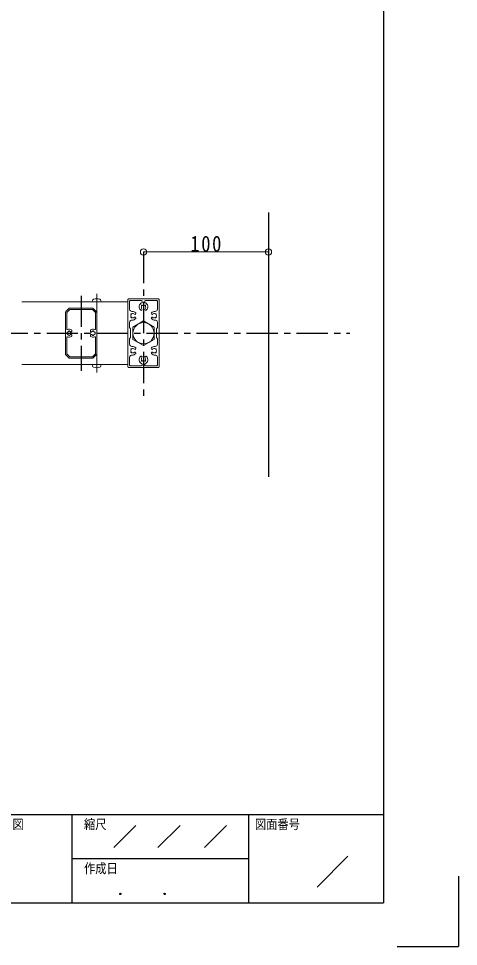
# Model space of a CAD drawing. Units: millimetres at full size, sheet at 1:5; details may follow other scales. Extents: x -1050 to 1050, y -742 to 742.
# Drawn here: x 698 to 1050, y -742 to 0 of the extents above; entities that cross this region are included whole.
import ezdxf
from ezdxf.enums import TextEntityAlignment as Align

# ---------------------------------------------------------------- set-up
doc = ezdxf.new("R2010")
doc.units = ezdxf.units.MM
doc.header["$LTSCALE"] = 5
doc.linetypes.add('CHAIN1', pattern=[8, 5, -1, 1, -1])
for name, color, linetype in [('0-0_通り芯', 7, 'CHAIN1'), ('0-1_躯体', 134, 'Continuous'), ('1-4_印刷位置ライン', 7, 'Continuous'), ('1-5_図枠1_1', 7, 'Continuous')]:
    doc.layers.add(name, color=color, linetype=linetype)
for name, color, linetype, lineweight in [('0-3_寸法', 54, 'Continuous', 20), ('0-4_手摺部材', 92, 'Continuous', 20), ('0-5_手すり子', 12, 'Continuous', 20), ('0-A_支柱', 6, 'Continuous', 20), ('0-B_足元', 4, 'Continuous', 20)]:
    doc.layers.add(name, color=color, linetype=linetype, lineweight=lineweight)
doc.styles.add('ＭＳ ゴシック', font='')
doc.styles.add('ＭＳ 明朝', font='')
doc.styles.get('ＭＳ ゴシック').set_extended_font_data('MS Gothic')
doc.styles.get('ＭＳ 明朝').set_extended_font_data('MS Mincho')

# ---------------------------------------------------------------- blocks, each defined once
blk = doc.blocks.new('dimension_origin')
at = {"color": 0, "linetype": 'Continuous', "lineweight": -2}
blk.add_circle((0, 0), 1.25, dxfattribs=at)

msp = doc.modelspace()

# ---------------------------------------------------------------- linework, layer by layer
at = {"layer": '0-0_通り芯'}
for p, q in [((798.02, -186.793), (798.02, -302.944)), ((748.02, -221.793), (748.02, -281.793)), ((-199.48, -251.793), (963.011, -251.793))]:
    msp.add_line(p, q, dxfattribs=at)
at = {"layer": '0-1_躯体'}
msp.add_line((898.02, -155.226), (898.02, -366.793), dxfattribs=at)
at = {"layer": '0-3_寸法'}
msp.add_line((798.02, -186.793), (898.02, -186.793), dxfattribs=at)
at = {"layer": '0-4_手摺部材', "linetype": 'CHAIN1'}
for p, q in [((760.52, -220.346), (760.52, -238.573)), ((760.52, -283.24), (760.52, -265.013))]:
    msp.add_line(p, q, dxfattribs=at)
at = {"layer": '0-4_手摺部材'}
for p, q in [((785.52, -226.793), (700.52, -226.793)), ((757.118, -225.674), (757.02, -226.793)), ((757.02, -226.793), (764.02, -226.793)), ((763.922, -225.674), (764.02, -226.793)), ((785.52, -276.793), (700.52, -276.793)), ((757.118, -277.912), (757.02, -276.793)), ((757.02, -276.793), (764.02, -276.793)), ((763.922, -277.912), (764.02, -276.793))]:
    msp.add_line(p, q, dxfattribs=at)
for centre, radius, start, end in [((758.413, -225.787), 1.3, 105.88085, 175), ((760.52, -233.193), 9, 74.11915, 105.88085), ((762.627, -225.787), 1.3, 5, 74.11915), ((758.413, -277.799), 1.3, 185, 254.11915), ((760.52, -270.393), 9, 254.11915, 285.88085), ((762.627, -277.799), 1.3, 285.88085, 355)]:
    msp.add_arc(centre, radius, start, end, dxfattribs=at)
at = {"layer": '0-5_手すり子'}
for p, q in [((735.52, -235.207), (735.52, -268.379)), ((735.813, -234.5), (738.227, -232.086)), ((736.52, -235.207), (738.934, -232.793)), ((736.52, -235.207), (736.52, -248.411)), ((738.934, -231.793), (757.106, -231.793)), ((757.813, -232.086), (760.227, -234.5)), ((759.52, -235.207), (759.52, -248.411)), ((760.52, -235.207), (760.52, -268.379)), ((737.058, -251.043), (736.829, -251.043)), ((738.132, -249.984), (738.132, -250.13)), ((738.908, -249.984), (738.908, -250.13)), ((740.52, -249.443), (740.52, -250.313)), ((755.52, -249.443), (755.52, -250.313)), ((757.132, -249.984), (757.132, -250.13)), ((757.908, -249.984), (757.908, -250.13)), ((758.982, -251.043), (759.211, -251.043)), ((736.52, -255.175), (736.52, -268.379)), ((737.058, -252.543), (736.829, -252.543)), ((738.132, -253.456), (738.132, -253.602)), ((738.908, -253.456), (738.908, -253.602)), ((740.52, -254.142), (740.52, -253.273)), ((755.52, -254.142), (755.52, -253.273)), ((757.132, -253.456), (757.132, -253.602)), ((757.908, -253.456), (757.908, -253.602)), ((758.982, -252.543), (759.211, -252.543)), ((759.52, -255.175), (759.52, -268.379)), ((738.227, -271.5), (735.813, -269.086)), ((736.52, -268.379), (738.934, -270.793)), ((738.934, -270.793), (757.106, -270.793)), ((757.106, -271.793), (738.934, -271.793)), ((757.106, -270.793), (759.52, -268.379)), ((760.227, -269.086), (757.813, -271.5))]:
    msp.add_line(p, q, dxfattribs=at)
msp.add_lwpolyline([(738.934, -232.793), (757.106, -232.793), (759.52, -235.207)], dxfattribs=at)
for centre, radius, start, end in [((736.52, -235.207), 1, 135, 180), ((738.934, -232.793), 1, 90, 135), ((757.106, -232.793), 1, 45, 90), ((759.52, -235.207), 1, 0, 45), ((737.02, -248.411), 0.5, 180, 293.91653), ((738.52, -251.793), 1.85, 156.08347, 203.91653), ((737.058, -250.743), 0.3, 270, 324.31467), ((738.52, -251.793), 3.2, 54.1117, 113.91653), ((738.52, -251.793), 1.5, 112.47927, 144.31467), ((737.832, -250.13), 0.3, 292.47927, 360), ((738.52, -251.793), 1.85, 77.88625, 102.11375), ((739.208, -250.13), 0.3, 180, 247.52073), ((738.52, -251.793), 1.5, 45.83179, 67.52073), ((739.957, -250.313), 0.563, 225.83179, 360), ((740.22, -249.443), 0.3, 0, 54.1117), ((755.82, -249.443), 0.3, 125.8883, 180), ((756.083, -250.313), 0.563, 180, 314.16821), ((757.52, -251.793), 3.2, 66.08347, 125.8883), ((757.52, -251.793), 1.5, 112.47927, 134.16821), ((756.832, -250.13), 0.3, 292.47927, 360), ((757.52, -251.793), 1.85, 77.88625, 102.11375), ((758.208, -250.13), 0.3, 180, 247.52073), ((757.52, -251.793), 1.5, 35.68533, 67.52073), ((758.982, -250.743), 0.3, 215.68533, 270), ((759.02, -248.411), 0.5, 246.08347, 360), ((757.52, -251.793), 1.85, 336.08347, 23.91653), ((737.02, -255.175), 0.5, 66.08347, 180), ((737.058, -252.843), 0.3, 35.68533, 90), ((738.52, -251.793), 3.2, 246.08347, 305.8883), ((738.52, -251.793), 1.5, 215.68533, 247.52073), ((737.832, -253.456), 0.3, 0, 67.52073), ((738.52, -251.793), 1.85, 257.88625, 282.11375), ((739.208, -253.456), 0.3, 112.47927, 180), ((738.52, -251.793), 1.5, 292.47927, 314.16821), ((739.957, -253.273), 0.563, 0, 134.16821), ((740.22, -254.142), 0.3, 305.8883, 360), ((756.083, -253.273), 0.563, 45.83179, 180), ((755.82, -254.142), 0.3, 180, 234.1117), ((757.52, -251.793), 3.2, 234.1117, 293.91653), ((757.52, -251.793), 1.5, 225.83179, 247.52073), ((756.832, -253.456), 0.3, 0, 67.52073), ((757.52, -251.793), 1.85, 257.88625, 282.11375), ((758.208, -253.456), 0.3, 112.47927, 180), ((757.52, -251.793), 1.5, 292.47927, 324.31467), ((758.982, -252.843), 0.3, 90, 144.31467), ((759.02, -255.175), 0.5, 0, 113.91653), ((736.52, -268.379), 1, 180, 225), ((738.934, -270.793), 1, 225, 270), ((757.106, -270.793), 1, 270, 315), ((759.52, -268.379), 1, 315, 360)]:
    msp.add_arc(centre, radius, start, end, dxfattribs=at)
at = {"layer": '0-A_支柱'}
for p, q in [((785.52, -278.793), (785.52, -224.793)), ((786.02, -224.293), (810.02, -224.293)), ((786.92, -232.608), (786.92, -226.193)), ((787.42, -225.693), (796.52, -225.693)), ((797.02, -226.885), (797.02, -226.193)), ((799.02, -226.885), (799.02, -226.193)), ((799.52, -225.693), (808.62, -225.693)), ((809.12, -226.193), (809.12, -232.608)), ((810.52, -224.793), (810.52, -278.793)), ((786.92, -247.293), (786.92, -242.978)), ((809.12, -242.978), (809.12, -247.293)), ((786.92, -260.608), (786.92, -256.293)), ((809.12, -256.293), (809.12, -260.608)), ((786.92, -277.393), (786.92, -270.978)), ((809.12, -270.978), (809.12, -277.393)), ((810.02, -279.293), (786.02, -279.293)), ((796.52, -277.893), (787.42, -277.893)), ((797.02, -276.701), (797.02, -277.393)), ((799.02, -276.701), (799.02, -277.393)), ((808.62, -277.893), (799.52, -277.893))]:
    msp.add_line(p, q, dxfattribs=at)
for points in [[(786.92, -247.293), (787.72, -248.293), (787.72, -255.293), (786.92, -256.293)], [(809.12, -247.293), (808.32, -248.293), (808.32, -255.293), (809.12, -256.293)]]:
    msp.add_lwpolyline(points, dxfattribs=at)
for centre, radius, start, end in [((786.02, -224.793), 0.5, 90, 180), ((787.42, -226.193), 0.5, 90, 180), ((798.02, -230.593), 3.5, 112.02431, 230.96746), ((798.02, -231.093), 1.75, 148.12485, 223.55584), ((796.783, -229.855), 0.4, 38.43757, 231.56243), ((796.52, -226.193), 0.5, 0, 90), ((796.52, -226.885), 0.5, 292.02431, 360), ((798.02, -231.093), 1.75, 58.12486, 121.87514), ((799.257, -229.855), 0.4, 308.43757, 141.56243), ((799.52, -226.193), 0.5, 90, 180), ((799.52, -226.885), 0.5, 180, 247.97569), ((798.02, -231.093), 1.75, 316.44417, 31.87514), ((798.02, -230.593), 3.5, 309.03255, 67.97569), ((808.62, -226.193), 0.5, 0, 90), ((810.02, -224.793), 0.5, 0, 90), ((788.62, -232.608), 1.7, 180, 274.41173), ((789.52, -237.793), 1.75, 148.12486, 211.87514), ((788.283, -236.555), 0.4, 38.43757, 231.56243), ((789.52, -237.793), 1.75, 46.44417, 121.87514), ((789.02, -237.793), 3.5, 39.03255, 94.41173), ((791.202, -236.024), 0.691, 226.44417, 39.03255), ((796.251, -232.775), 0.691, 230.96746, 43.55584), ((799.789, -232.775), 0.691, 136.44417, 309.03255), ((804.838, -236.024), 0.691, 140.96746, 313.55584), ((807.02, -237.793), 3.5, 85.58827, 140.96746), ((806.52, -237.793), 1.75, 58.12485, 133.55584), ((807.42, -232.608), 1.7, 265.58827, 360), ((807.757, -236.555), 0.4, 308.4376, 141.56239), ((806.52, -237.793), 1.75, 328.12486, 31.87514), ((788.62, -242.978), 1.7, 85.58827, 180), ((788.283, -239.03), 0.4, 128.43757, 321.56243), ((789.52, -237.793), 1.75, 238.12485, 313.55584), ((789.02, -237.793), 3.5, 265.58827, 320.96746), ((791.202, -239.562), 0.691, 320.96746, 133.55584), ((804.838, -239.562), 0.691, 46.44417, 219.03255), ((807.02, -237.793), 3.5, 219.03255, 274.41173), ((806.52, -237.793), 1.75, 226.44417, 301.87514), ((807.42, -242.978), 1.7, 0, 94.41173), ((807.757, -239.03), 0.4, 218.43757, 51.56243), ((788.62, -260.608), 1.7, 180, 274.41173), ((789.52, -265.793), 1.75, 148.12486, 211.87514), ((788.283, -264.555), 0.4, 38.43757, 231.56243), ((788.283, -267.03), 0.4, 128.43757, 321.56243), ((789.52, -265.793), 1.75, 46.44417, 121.87514), ((789.52, -265.793), 1.75, 238.12485, 313.55584), ((789.02, -265.793), 3.5, 39.03255, 94.41173), ((791.202, -264.024), 0.691, 226.44417, 39.03255), ((791.202, -267.562), 0.691, 320.96746, 133.55584), ((804.838, -264.024), 0.691, 140.96746, 313.55584), ((804.838, -267.562), 0.691, 46.44417, 219.03255), ((807.02, -265.793), 3.5, 85.58827, 140.96746), ((806.52, -265.793), 1.75, 58.12485, 133.55584), ((806.52, -265.793), 1.75, 226.44417, 301.87514), ((807.42, -260.608), 1.7, 265.58827, 360), ((807.757, -264.555), 0.4, 308.43757, 141.56243), ((807.757, -267.03), 0.4, 218.43757, 51.56243), ((806.52, -265.793), 1.75, 328.12486, 31.87514), ((788.62, -270.978), 1.7, 85.58827, 180), ((789.02, -265.793), 3.5, 265.58827, 320.96746), ((798.02, -272.993), 3.5, 129.03255, 247.97569), ((796.251, -270.811), 0.691, 316.44417, 129.03255), ((798.02, -272.493), 1.75, 136.44417, 211.87514), ((796.783, -273.73), 0.4, 128.43757, 321.56243), ((798.02, -272.493), 1.75, 238.12486, 301.87514), ((799.257, -273.73), 0.4, 218.43757, 51.56243), ((799.789, -270.811), 0.691, 50.96746, 223.55584), ((798.02, -272.493), 1.75, 328.12485, 43.55584), ((798.02, -272.993), 3.5, 292.02431, 50.96746), ((807.02, -265.793), 3.5, 219.03255, 274.41173), ((807.42, -270.978), 1.7, 0, 94.41173), ((786.02, -278.793), 0.5, 180, 270), ((787.42, -277.393), 0.5, 180, 270), ((796.52, -277.393), 0.5, 270, 360), ((796.52, -276.701), 0.5, 0, 67.97569), ((799.52, -276.701), 0.5, 112.02431, 180), ((799.52, -277.393), 0.5, 180, 270), ((808.62, -277.393), 0.5, 270, 360), ((810.02, -278.793), 0.5, 270, 360)]:
    msp.add_arc(centre, radius, start, end, dxfattribs=at)
at = {"layer": '0-B_足元'}
msp.add_lwpolyline([(798.02, -261.593), (806.507, -256.693), (806.507, -246.893), (798.02, -241.993), (789.533, -246.893), (789.533, -256.693)], close=True, dxfattribs=at)
msp.add_circle((798.02, -251.793), 8.487, dxfattribs=at)
at = {"layer": '1-4_印刷位置ライン'}
for p in [(1050, -686.222), (1000.874, -742.5)]:
    msp.add_line(p, (1050, -742.5), dxfattribs=at)
at = {"layer": '1-5_図枠1_1'}
for p, q in [((990, 682.5), (990, -707.5)), ((-990, -636.793), (990, -636.793)), ((740.657, -636.793), (740.657, -707.5)), ((882.071, -636.793), (882.071, -707.5)), ((774.242, -663.308), (791.919, -645.631)), ((809.596, -663.308), (827.273, -645.631)), ((846.717, -663.308), (864.394, -645.631)), ((740.657, -672.146), (882.071, -672.146)), ((936.869, -695.126), (961.616, -670.379))]:
    msp.add_line(p, q, dxfattribs=at)
msp.add_lwpolyline([(-990, 682.5), (-990, -707.5), (990, -707.5)], dxfattribs=at)
for centre in [(779.545, -700.429), (814.899, -700.429)]:
    msp.add_circle(centre, 0.53, dxfattribs=at)

# ---------------------------------------------------------------- block references
at = {"layer": '0-3_寸法', "xscale": 2, "yscale": 2, "rotation": 180}
msp.add_blockref('dimension_origin', (798.02, -186.793), dxfattribs=at)
at = {"layer": '0-3_寸法', "xscale": 2, "yscale": 2}
msp.add_blockref('dimension_origin', (898.02, -186.793), dxfattribs=at)

# ---------------------------------------------------------------- texts
at = {"layer": '0-3_寸法', "insert": (835.52, -186.793), "char_height": 12.83, "attachment_point": 7, "style": 'ＭＳ ゴシック'}
msp.add_mtext('\\T1.17;\\W0.85;100', dxfattribs=at)
at = {"layer": '1-5_図枠1_1', "style": 'ＭＳ 明朝', "width": 0.85}
for s, p in [('検 図', (679.663, -650.934)), ('縮尺', (750.37, -650.934)), ('図面番号', (887.121, -650.934)), ('作成日', (750.37, -686.288))]:
    msp.add_text(s, height=7.776, dxfattribs=at).set_placement(p, align=Align.BOTTOM_LEFT)

doc.saveas('drawing.dxf')
